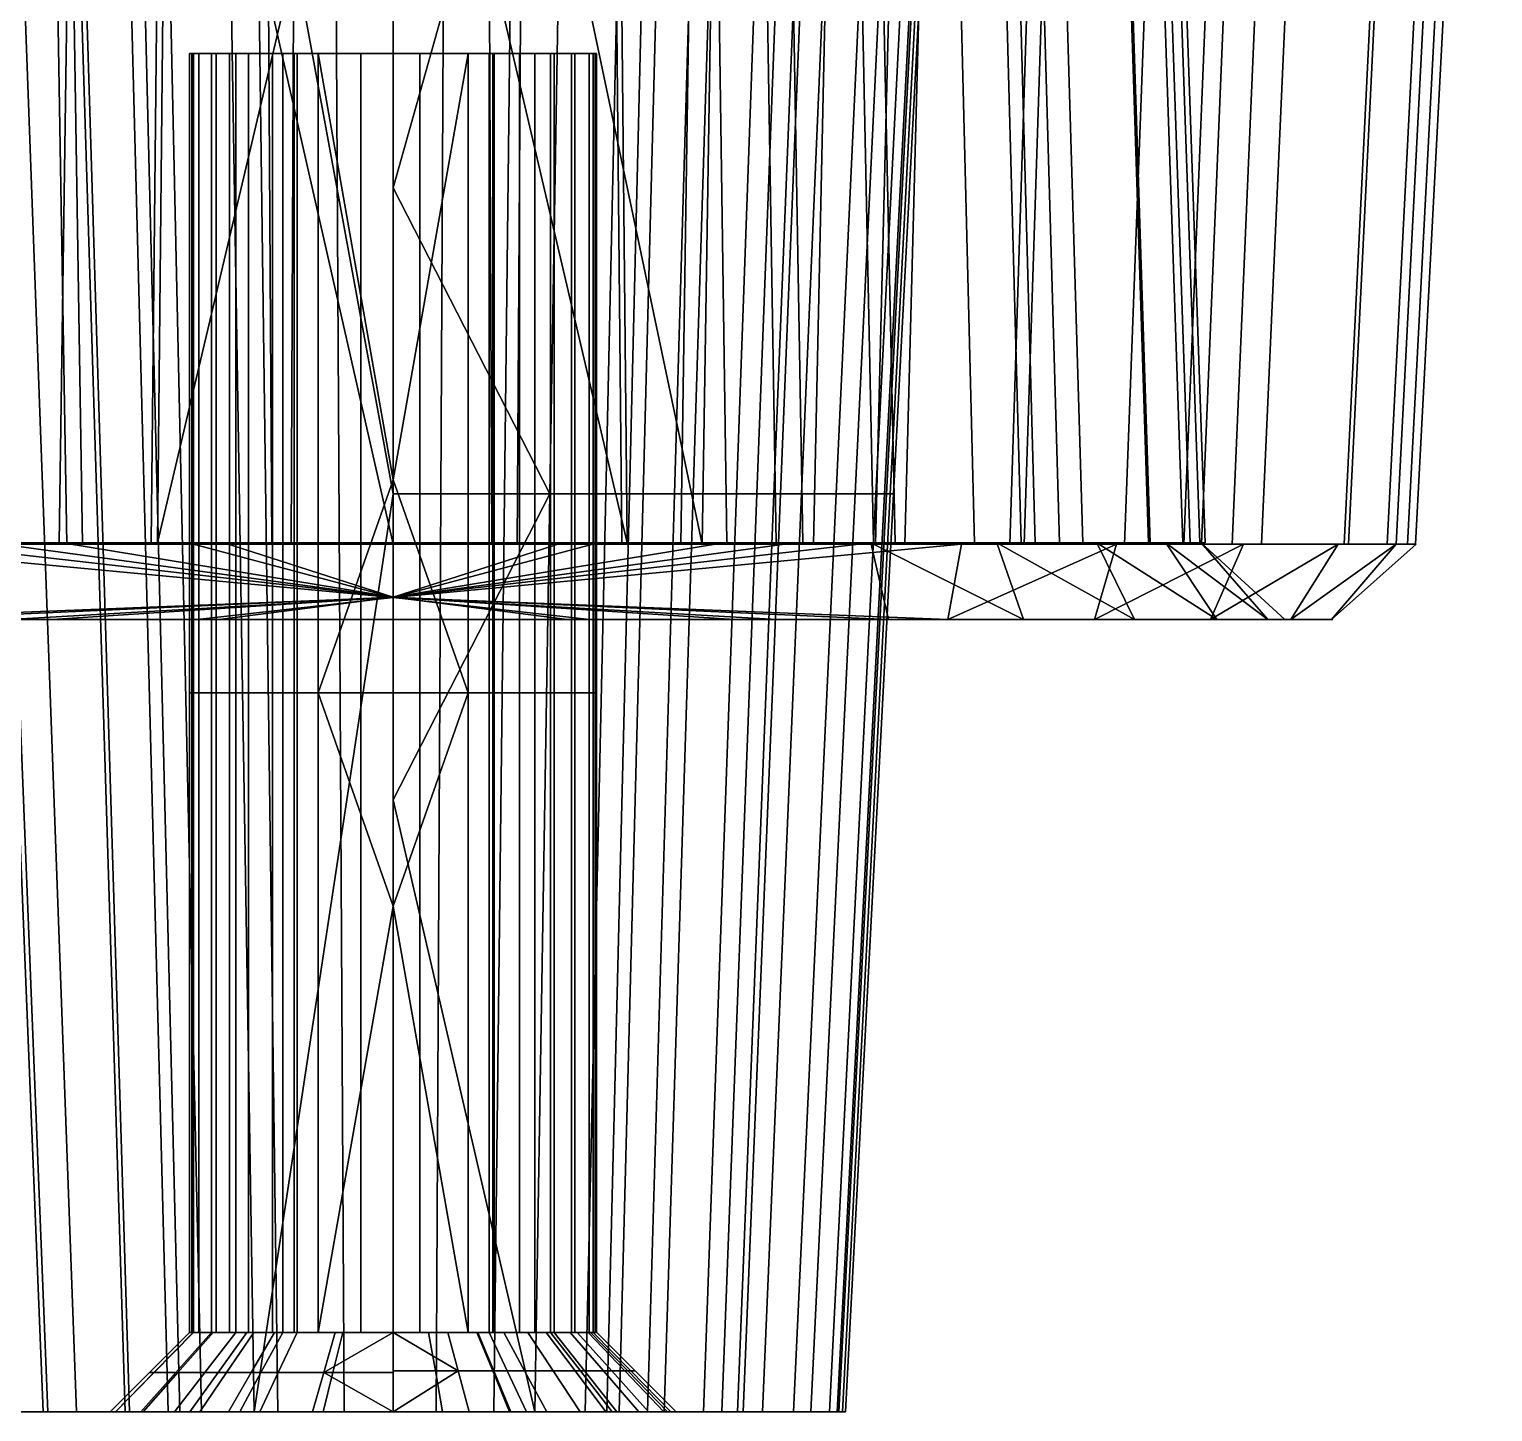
# Model space of a CAD drawing. Header units: millimetres. Extents: x -9.7 to 9.7, y -7 to 14.3.
# Drawn here: x -3.21 to 9.71, y -7 to 5.21 of the extents above; entities that cross this region are included whole.
import ezdxf

# ---------------------------------------------------------------- set-up
doc = ezdxf.new("R2010")
doc.units = ezdxf.units.MM
doc.header["$MEASUREMENT"] = 0
doc.layers.add('IGES LEVEL 0', color=9, linetype='Continuous')

msp = doc.modelspace()

# ---------------------------------------------------------------- linework, layer by layer
at = {"layer": 'IGES LEVEL 0'}
for points in [[(-3.101, 13.66, 9.208), (-2.883, 0.663, 8.562), (-5.537, 0.663, 7.139), (-5.955, 13.66, 7.677)], [(-4.182, 13.66, -8.77), (-3.889, 0.663, -8.155), (-2.745, 0.663, -8.608), (-2.952, 13.66, -9.257)], [(-1.152, 13.66, 9.647), (-1.071, 0.663, 8.971), (-2.883, 0.663, 8.562), (-3.101, 13.66, 9.208)], [(0, 0.663, -9.035), (0, 13.66, -9.716), (-2.952, 13.66, -9.257)], [(-2.745, 0.663, -8.608), (0, 0.663, -9.035), (-2.952, 13.66, -9.257)], [(0, 13.66, 9.716), (0, 0.663, 9.035), (-1.071, 0.663, 8.971), (-1.152, 13.66, 9.647)], [(1.177, 13.66, 9.644), (1.095, 0.663, 8.968), (0, 0.663, 9.035), (0, 13.66, 9.716)], [(0, 13.66, -9.716), (0, 0.663, -9.035), (2.728, 0.663, -8.613)], [(2.934, 13.66, -9.262), (0, 13.66, -9.716), (2.728, 0.663, -8.613)], [(2.734, 13.66, 9.323), (2.542, 0.663, 8.67), (1.095, 0.663, 8.968), (1.177, 13.66, 9.644)], [(5.858, 13.66, 7.751), (5.448, 0.663, 7.208), (2.542, 0.663, 8.67), (2.734, 13.66, 9.323)], [(2.934, 13.66, -9.262), (2.728, 0.663, -8.613), (3.712, 0.663, -8.237), (3.992, 13.66, -8.858)], [(3.992, 13.66, -8.858), (3.712, 0.663, -8.237), (4.259, 0.663, -7.968), (4.58, 13.66, -8.569)], [(4.58, 13.66, -8.569), (4.259, 0.663, -7.968), (4.521, 0.663, -7.822), (4.861, 13.66, -8.412)], [(4.861, 13.66, -8.412), (4.521, 0.663, -7.822), (5.574, 0.663, -7.11), (5.994, 13.66, -7.646)], [(6.947, 13.66, 6.793), (6.46, 0.663, 6.317), (5.448, 0.663, 7.208), (5.858, 13.66, 7.751)], [(5.994, 13.66, -7.646), (5.574, 0.663, -7.11), (7.41, 0.663, -5.17), (7.968, 13.66, -5.559)], [(7.51, 13.66, 6.164), (6.984, 0.663, 5.732), (6.46, 0.663, 6.317), (6.947, 13.66, 6.793)], [(7.679, 13.66, 5.953), (7.14, 0.663, 5.535), (6.984, 0.663, 5.732), (7.51, 13.66, 6.164)], [(8.249, 13.66, 5.133), (7.671, 0.663, 4.773), (7.14, 0.663, 5.535), (7.679, 13.66, 5.953)], [(7.968, 13.66, -5.559), (7.41, 0.663, -5.17), (8.439, 0.663, -3.226), (9.076, 13.66, -3.469)], [(9.035, 13.66, 3.574), (8.401, 0.663, 3.324), (7.671, 0.663, 4.773), (8.249, 13.66, 5.133)], [(9.713, 13.66, 0.245), (9.032, 0.663, 0.228), (8.401, 0.663, 3.324), (9.035, 13.66, 3.574)], [(9.076, 13.66, -3.469), (8.439, 0.663, -3.226), (8.781, 0.663, -2.124), (9.443, 13.66, -2.284)], [(9.443, 13.66, -2.284), (8.781, 0.663, -2.124), (8.861, 0.663, -1.763), (9.529, 13.66, -1.895)], [(9.529, 13.66, -1.895), (8.861, 0.663, -1.763), (8.961, 0.663, -1.151), (9.637, 13.66, -1.238)], [(9.637, 13.66, -1.238), (8.961, 0.663, -1.151), (9.032, 0.663, 0.228), (9.713, 13.66, 0.245)], [(-2.138, 0.676, -6.851), (-2.046, 9.508, -6.556), (-4.125, 9.508, -5.491), (-4.31, 0.676, -5.738)], [(-3.383, 0.676, 6.329), (-3.238, 9.508, 6.057), (-2.824, 9.508, 6.26), (-2.951, 0.676, 6.542)], [(-2.951, 0.676, 6.542), (-2.824, 9.508, 6.26), (-1.993, 9.508, 6.572), (-2.083, 0.676, 6.868)], [(-0.902, 0.676, -7.119), (-0.863, 9.508, -6.813), (-2.046, 9.508, -6.556), (-2.138, 0.676, -6.851)], [(0, 9.508, 6.868), (0, 0.676, 7.176), (-2.083, 0.676, 6.868)], [(-1.993, 9.508, 6.572), (0, 9.508, 6.868), (-2.083, 0.676, 6.868)], [(0, 0.676, -7.176), (0, 9.508, -6.868), (-0.863, 9.508, -6.813), (-0.902, 0.676, -7.119)], [(0.87, 0.676, -7.124), (0.832, 9.508, -6.817), (0, 9.508, -6.868), (0, 0.676, -7.176)], [(0, 0.676, 7.176), (0, 9.508, 6.868), (2.067, 0.676, 6.872)], [(0, 9.508, 6.868), (1.978, 9.508, 6.577), (2.067, 0.676, 6.872)], [(2.019, 0.676, -6.886), (1.933, 9.508, -6.59), (0.832, 9.508, -6.817), (0.87, 0.676, -7.124)], [(4.242, 0.676, -5.789), (4.059, 9.508, -5.54), (1.933, 9.508, -6.59), (2.019, 0.676, -6.886)], [(2.067, 0.676, 6.872), (1.978, 9.508, 6.577), (2.822, 9.508, 6.262), (2.948, 0.676, 6.543)], [(2.948, 0.676, 6.543), (2.822, 9.508, 6.262), (3.238, 9.508, 6.057), (3.383, 0.676, 6.329)], [(3.383, 0.676, 6.329), (3.238, 9.508, 6.057), (3.464, 9.508, 5.931), (3.619, 0.676, 6.197)], [(3.619, 0.676, 6.197), (3.464, 9.508, 5.931), (4.245, 9.508, 5.399), (4.435, 0.676, 5.642)], [(5.134, 0.676, -5.014), (4.914, 9.508, -4.798), (4.059, 9.508, -5.54), (4.242, 0.676, -5.789)], [(4.435, 0.676, 5.642), (4.245, 9.508, 5.399), (5.633, 9.508, 3.93), (5.885, 0.676, 4.106)], [(5.547, 0.676, -4.553), (5.309, 9.508, -4.357), (4.914, 9.508, -4.798), (5.134, 0.676, -5.014)], [(5.672, 0.676, -4.397), (5.428, 9.508, -4.208), (5.309, 9.508, -4.357), (5.547, 0.676, -4.553)], [(6.093, 0.676, -3.791), (5.831, 9.508, -3.628), (5.428, 9.508, -4.208), (5.672, 0.676, -4.397)], [(5.885, 0.676, 4.106), (5.633, 9.508, 3.93), (6.4, 9.508, 2.493), (6.687, 0.676, 2.604)], [(6.673, 0.676, -2.64), (6.386, 9.508, -2.527), (5.831, 9.508, -3.628), (6.093, 0.676, -3.791)], [(7.174, 0.676, -0.171), (6.866, 9.508, -0.164), (6.386, 9.508, -2.527), (6.673, 0.676, -2.64)], [(6.687, 0.676, 2.604), (6.4, 9.508, 2.493), (6.675, 9.508, 1.615), (6.975, 0.676, 1.687)], [(6.975, 0.676, 1.687), (6.675, 9.508, 1.615), (6.736, 9.508, 1.34), (7.039, 0.676, 1.4)], [(7.039, 0.676, 1.4), (6.736, 9.508, 1.34), (6.818, 9.508, 0.825), (7.124, 0.676, 0.862)], [(7.124, 0.676, 0.862), (6.818, 9.508, 0.825), (6.866, 9.508, -0.164), (7.174, 0.676, -0.171)], [(-4.429, 9.22, -1.976), (-3.653, -7, -1.63), (-2.797, -7, -2.859), (-3.392, 9.22, -3.467)], [(-3.749, 9.22, 3.077), (-3.092, -7, 2.538), (-3.315, -7, 2.239), (-4.019, 9.22, 2.714)], [(-3.698, 9.22, 3.138), (-3.05, -7, 2.588), (-3.092, -7, 2.538), (-3.749, 9.22, 3.077)], [(-3.392, 9.22, 3.466), (-2.798, -7, 2.859), (-3.05, -7, 2.588), (-3.698, 9.22, 3.138)], [(-3.392, 9.22, -3.467), (-2.797, -7, -2.859), (-2.329, -7, -3.252), (-2.824, 9.22, -3.943)], [(-2.871, 9.22, 3.909), (-2.368, -7, 3.224), (-2.798, -7, 2.859), (-3.392, 9.22, 3.466)], [(-1.234, 9.22, 4.69), (-1.018, -7, 3.868), (-2.368, -7, 3.224), (-2.871, 9.22, 3.909)], [(-2.824, 9.22, -3.943), (-2.329, -7, -3.252), (-1.988, -7, -3.471), (-2.411, 9.22, -4.209)], [(-2.411, 9.22, -4.209), (-1.988, -7, -3.471), (-1.886, -7, -3.528), (-2.286, 9.22, -4.277)], [(-2.286, 9.22, -4.277), (-1.886, -7, -3.528), (-1.692, -7, -3.625), (-2.051, 9.22, -4.395)], [(-2.051, 9.22, -4.395), (-1.692, -7, -3.625), (-1.229, -7, -3.806), (-1.491, 9.22, -4.615)], [(0, 1.11, -4.425), (0, 9.22, -4.85), (-1.491, 9.22, -4.615)], [(-1.491, 9.22, -4.615), (-1.229, -7, -3.806), (0, 1.11, -4.425)], [(-0.525, 9.22, 4.822), (-0.433, -7, 3.976), (-1.018, -7, 3.868), (-1.234, 9.22, 4.69)], [(0, 9.22, 4.85), (0, -7, 4), (-0.433, -7, 3.976), (-0.525, 9.22, 4.822)], [(0.461, 9.22, 4.828), (0.421, 1.11, 4.405), (0, 1.11, 4.425), (0, 9.22, 4.85)], [(0, 9.22, -4.85), (0, 3.813, -4.567), (1.518, 9.22, -4.606)], [(1.385, 1.11, -4.203), (1.518, 9.22, -4.606), (0, 3.813, -4.567)], [(1.077, 9.22, 4.729), (0.982, 1.11, 4.315), (0.421, 1.11, 4.405), (0.461, 9.22, 4.828)], [(2.722, 9.22, 4.014), (2.484, 1.11, 3.662), (0.982, 1.11, 4.315), (1.077, 9.22, 4.729)], [(1.518, 9.22, -4.606), (1.385, 1.11, -4.203), (1.877, 1.11, -4.007), (2.057, 9.22, -4.392)], [(2.057, 9.22, -4.392), (1.877, 1.11, -4.007), (2.086, 1.11, -3.903), (2.286, 9.22, -4.277)], [(2.286, 9.22, -4.277), (2.086, 1.11, -3.903), (2.207, 1.11, -3.836), (2.419, 9.22, -4.204)], [(2.419, 9.22, -4.204), (2.207, 1.11, -3.836), (2.65, 1.11, -3.544), (2.904, 9.22, -3.884)], [(3.324, 9.22, 3.532), (3.033, 1.11, 3.222), (2.484, 1.11, 3.662), (2.722, 9.22, 4.014)], [(2.904, 9.22, -3.884), (2.65, 1.11, -3.544), (3.212, 1.11, -3.044), (3.521, 9.22, -3.336)], [(3.686, 9.22, 3.152), (3.363, 1.11, 2.876), (3.033, 1.11, 3.222), (3.324, 9.22, 3.532)], [(3.521, 9.22, -3.336), (3.212, 1.11, -3.044), (4.08, 1.11, -1.714), (4.472, 9.22, -1.878)], [(3.749, 9.22, 3.077), (3.421, 1.11, 2.807), (3.363, 1.11, 2.876), (3.686, 9.22, 3.152)], [(3.954, 9.22, 2.809), (3.607, 1.11, 2.563), (3.421, 1.11, 2.807), (3.749, 9.22, 3.077)], [(4.289, 9.22, 2.265), (3.913, 1.11, 2.066), (3.607, 1.11, 2.563), (3.954, 9.22, 2.809)], [(4.812, 9.22, 0.608), (4.39, 1.11, 0.555), (3.913, 1.11, 2.066), (4.289, 9.22, 2.265)], [(4.472, 9.22, -1.878), (4.08, 1.11, -1.714), (4.264, 1.11, -1.181), (4.674, 9.22, -1.295)], [(4.674, 9.22, -1.295), (4.264, 1.11, -1.181), (4.34, 1.11, -0.863), (4.757, 9.22, -0.946)], [(4.757, 9.22, -0.946), (4.34, 1.11, -0.863), (4.357, 1.11, -0.775), (4.775, 9.22, -0.849)], [(4.775, 9.22, -0.849), (4.357, 1.11, -0.775), (4.42, 1.11, -0.214), (4.844, 9.22, -0.235)], [(4.844, 9.22, -0.235), (4.42, 1.11, -0.214), (4.39, 1.11, 0.555), (4.812, 9.22, 0.608)], [(-1.799, -0.65, -0.049), (-1.799, 5, -0.049), (-1.778, 5, 0.279), (-1.778, -0.65, 0.279)], [(-1.606, -0.65, -0.812), (-1.606, 5, -0.812), (-1.799, 5, -0.049), (-1.799, -0.65, -0.049)], [(-1.712, 5, 0.556), (-1.79, 5, 0.188), (-1.301, 5, 0.26)], [(-1.79, 5, 0.188), (-1.79, 5, -0.188), (-1.301, 5, -0.26)], [(-1.79, 5, -0.188), (-1.712, 5, -0.556), (-1.301, 5, -0.26)], [(-1.301, 5, -0.26), (-1.301, 5, 0.26), (-1.79, 5, 0.188)], [(-1.778, -0.65, 0.279), (-1.778, 5, 0.279), (-1.765, 5, 0.351), (-1.765, -0.65, 0.351)], [(-1.765, -0.65, 0.351), (-1.765, 5, 0.351), (-1.716, 5, 0.543), (-1.716, -0.65, 0.543)], [(-1.716, -0.65, 0.543), (-1.716, 5, 0.543), (-1.564, 5, 0.891), (-1.564, -0.65, 0.891)], [(-1.559, 5, 0.9), (-1.712, 5, 0.556), (-1.301, 5, 0.781)], [(-1.712, 5, -0.556), (-1.559, 5, -0.9), (-1.301, 5, -0.781)], [(-1.301, 5, 0.26), (-1.301, 5, 0.781), (-1.712, 5, 0.556)], [(-1.301, 5, -0.781), (-1.301, 5, -0.26), (-1.712, 5, -0.556)], [(-1.446, -0.65, -1.071), (-1.446, 5, -1.071), (-1.606, 5, -0.812), (-1.606, -0.65, -0.812)], [(-1.564, -0.65, 0.891), (-1.564, 5, 0.891), (-1.065, 5, 1.451), (-1.065, -0.65, 1.451)], [(-1.338, 5, 1.204), (-1.559, 5, 0.9), (-1.301, 5, 0.781)], [(-1.559, 5, -0.9), (-1.338, 5, -1.204), (-1.301, 5, -0.781)], [(-1.391, -0.65, -1.142), (-1.391, 5, -1.142), (-1.446, 5, -1.071), (-1.446, -0.65, -1.071)], [(-1.277, -0.65, -1.269), (-1.277, 5, -1.269), (-1.391, 5, -1.142), (-1.391, -0.65, -1.142)], [(-1.058, 5, 1.456), (-1.338, 5, 1.204), (-0.781, 5, 1.301)], [(-1.338, 5, -1.204), (-1.058, 5, -1.456), (-0.781, 5, -1.301)], [(-0.781, 5, 0.781), (-0.781, 5, 1.301), (-1.338, 5, 1.204)], [(-1.301, 5, 0.781), (-0.781, 5, 0.781), (-1.338, 5, 1.204)], [(-1.301, 5, -0.781), (-1.338, 5, -1.204), (-0.781, 5, -1.301)], [(-0.781, 5, 0.26), (-0.781, 5, 0.781), (-1.301, 5, 0.781), (-1.301, 5, 0.26)], [(-0.781, 5, -0.26), (-0.781, 5, 0.26), (-1.301, 5, 0.26), (-1.301, 5, -0.26)], [(-0.781, 5, -0.781), (-0.781, 5, -0.26), (-1.301, 5, -0.26), (-1.301, 5, -0.781)], [(-0.781, 5, -0.781), (-1.301, 5, -0.781), (-0.781, 5, -1.301)], [(-0.976, -0.65, -1.512), (-0.976, 5, -1.512), (-1.277, 5, -1.269), (-1.277, -0.65, -1.269)], [(-1.065, -0.65, 1.451), (-1.065, 5, 1.451), (-0.874, 5, 1.573), (-0.874, -0.65, 1.573)], [(-0.732, 5, 1.644), (-1.058, 5, 1.456), (-0.781, 5, 1.301)], [(-1.058, 5, -1.456), (-0.732, 5, -1.644), (-0.781, 5, -1.301)], [(-0.286, -0.65, -1.777), (-0.286, 5, -1.777), (-0.976, 5, -1.512), (-0.976, -0.65, -1.512)], [(-0.874, -0.65, 1.573), (-0.874, 5, 1.573), (-0.849, 5, 1.587), (-0.849, -0.65, 1.587)], [(-0.849, -0.65, 1.587), (-0.849, 5, 1.587), (-0.663, 5, 1.674), (-0.663, -0.65, 1.674)], [(-0.26, 5, 0.781), (-0.26, 5, 1.301), (-0.781, 5, 1.301), (-0.781, 5, 0.781)], [(-0.26, 5, 0.26), (-0.26, 5, 0.781), (-0.781, 5, 0.781), (-0.781, 5, 0.26)], [(-0.26, 5, -0.26), (-0.26, 5, 0.26), (-0.781, 5, 0.26), (-0.781, 5, -0.26)], [(-0.26, 5, -0.781), (-0.26, 5, -0.26), (-0.781, 5, -0.26), (-0.781, 5, -0.781)], [(-0.26, 5, -1.301), (-0.26, 5, -0.781), (-0.781, 5, -0.781), (-0.781, 5, -1.301)], [(-0.781, 5, 1.301), (-0.26, 5, 1.301), (-0.732, 5, 1.644)], [(-0.26, 5, -1.301), (-0.781, 5, -1.301), (-0.732, 5, -1.644)], [(-0.374, 5, 1.761), (-0.732, 5, 1.644), (-0.26, 5, 1.301)], [(-0.732, 5, -1.644), (-0.374, 5, -1.761), (-0.26, 5, -1.301)], [(0, 5, 1.8), (0, 1.233, 1.8), (-0.663, 5, 1.674)], [(-0.663, -0.65, 1.674), (-0.663, 5, 1.674), (0, 1.233, 1.8)], [(0, 5, 1.8), (-0.374, 5, 1.761), (-0.26, 5, 1.301)], [(-0.374, 5, -1.761), (0, 5, -1.8), (-0.26, 5, -1.301)], [(0, -0.65, -1.8), (0, 5, -1.8), (-0.286, 5, -1.777), (-0.286, -0.65, -1.777)], [(0.26, 5, 0.781), (0.26, 5, 1.301), (-0.26, 5, 1.301), (-0.26, 5, 0.781)], [(0.26, 5, 0.26), (0.26, 5, 0.781), (-0.26, 5, 0.781), (-0.26, 5, 0.26)], [(0.26, 5, -0.26), (0.26, 5, 0.26), (-0.26, 5, 0.26), (-0.26, 5, -0.26)], [(0.26, 5, -0.781), (0.26, 5, -0.26), (-0.26, 5, -0.26), (-0.26, 5, -0.781)], [(0.26, 5, -1.301), (0.26, 5, -0.781), (-0.26, 5, -0.781), (-0.26, 5, -1.301)], [(-0.26, 5, 1.301), (0.26, 5, 1.301), (0, 5, 1.8)], [(0.26, 5, -1.301), (-0.26, 5, -1.301), (0, 5, -1.8)], [(0, 5, -1.8), (0.374, 5, -1.761), (0.26, 5, -1.301)], [(0.374, 5, 1.761), (0, 5, 1.8), (0.26, 5, 1.301)], [(0.234, -0.65, -1.785), (0.234, 5, -1.785), (0, 5, -1.8), (0, -0.65, -1.8)], [(0, 1.233, 1.8), (0, 5, 1.8), (0.662, 5, 1.674)], [(0.662, 5, 1.674), (0.662, -0.65, 1.674), (0, 1.233, 1.8)], [(0.88, -0.65, -1.57), (0.88, 5, -1.57), (0.234, 5, -1.785), (0.234, -0.65, -1.785)], [(0.781, 5, 0.781), (0.781, 5, 1.301), (0.26, 5, 1.301), (0.26, 5, 0.781)], [(0.781, 5, 0.26), (0.781, 5, 0.781), (0.26, 5, 0.781), (0.26, 5, 0.26)], [(0.781, 5, -0.26), (0.781, 5, 0.26), (0.26, 5, 0.26), (0.26, 5, -0.26)], [(0.781, 5, -0.781), (0.781, 5, -0.26), (0.26, 5, -0.26), (0.26, 5, -0.781)], [(0.781, 5, -1.301), (0.781, 5, -0.781), (0.26, 5, -0.781), (0.26, 5, -1.301)], [(0.374, 5, -1.761), (0.732, 5, -1.644), (0.26, 5, -1.301)], [(0.732, 5, 1.644), (0.374, 5, 1.761), (0.26, 5, 1.301)], [(0.26, 5, 1.301), (0.781, 5, 1.301), (0.732, 5, 1.644)], [(0.781, 5, -1.301), (0.26, 5, -1.301), (0.732, 5, -1.644)], [(0.662, -0.65, 1.674), (0.662, 5, 1.674), (0.849, 5, 1.587), (0.849, -0.65, 1.587)], [(0.732, 5, -1.644), (1.058, 5, -1.456), (0.781, 5, -1.301)], [(1.058, 5, 1.456), (0.732, 5, 1.644), (0.781, 5, 1.301)], [(1.301, 5, 0.26), (1.301, 5, 0.781), (0.781, 5, 0.781), (0.781, 5, 0.26)], [(1.301, 5, -0.26), (1.301, 5, 0.26), (0.781, 5, 0.26), (0.781, 5, -0.26)], [(1.301, 5, -0.781), (1.301, 5, -0.26), (0.781, 5, -0.26), (0.781, 5, -0.781)], [(1.058, 5, -1.456), (1.338, 5, -1.204), (0.781, 5, -1.301)], [(1.338, 5, 1.204), (1.058, 5, 1.456), (0.781, 5, 1.301)], [(0.781, 5, 1.301), (0.781, 5, 0.781), (1.338, 5, 1.204)], [(0.781, 5, 0.781), (1.301, 5, 0.781), (1.338, 5, 1.204)], [(1.301, 5, -0.781), (0.781, 5, -0.781), (1.338, 5, -1.204)], [(0.781, 5, -0.781), (0.781, 5, -1.301), (1.338, 5, -1.204)], [(0.849, -0.65, 1.587), (0.849, 5, 1.587), (0.892, 5, 1.563), (0.892, -0.65, 1.563)], [(1.251, -0.65, -1.294), (1.251, 5, -1.294), (0.88, 5, -1.57), (0.88, -0.65, -1.57)], [(0.892, -0.65, 1.563), (0.892, 5, 1.563), (1.115, 5, 1.413), (1.115, -0.65, 1.413)], [(1.115, -0.65, 1.413), (1.115, 5, 1.413), (1.605, 5, 0.816), (1.605, -0.65, 0.816)], [(1.391, -0.65, -1.142), (1.391, 5, -1.142), (1.251, 5, -1.294), (1.251, -0.65, -1.294)], [(1.338, 5, -1.204), (1.559, 5, -0.9), (1.301, 5, -0.781)], [(1.559, 5, -0.9), (1.712, 5, -0.556), (1.301, 5, -0.781)], [(1.712, 5, -0.556), (1.79, 5, -0.188), (1.301, 5, -0.26)], [(1.79, 5, -0.188), (1.79, 5, 0.188), (1.301, 5, 0.26)], [(1.79, 5, 0.188), (1.712, 5, 0.556), (1.301, 5, 0.26)], [(1.712, 5, 0.556), (1.559, 5, 0.9), (1.301, 5, 0.781)], [(1.559, 5, 0.9), (1.338, 5, 1.204), (1.301, 5, 0.781)], [(1.301, 5, 0.781), (1.301, 5, 0.26), (1.712, 5, 0.556)], [(1.301, 5, 0.26), (1.301, 5, -0.26), (1.79, 5, -0.188)], [(1.301, 5, -0.26), (1.301, 5, -0.781), (1.712, 5, -0.556)], [(1.423, -0.65, -1.103), (1.423, 5, -1.103), (1.391, 5, -1.142), (1.391, -0.65, -1.142)], [(1.576, -0.65, -0.869), (1.576, 5, -0.869), (1.423, 5, -1.103), (1.423, -0.65, -1.103)], [(1.796, -0.65, -0.116), (1.796, 5, -0.116), (1.576, 5, -0.869), (1.576, -0.65, -0.869)], [(1.605, -0.65, 0.816), (1.605, 5, 0.816), (1.73, 5, 0.497), (1.73, -0.65, 0.497)], [(1.73, -0.65, 0.497), (1.73, 5, 0.497), (1.765, 5, 0.351), (1.765, -0.65, 0.351)], [(1.765, -0.65, 0.351), (1.765, 5, 0.351), (1.785, 5, 0.232), (1.785, -0.65, 0.232)], [(1.785, -0.65, 0.232), (1.785, 5, 0.232), (1.796, 5, -0.116), (1.796, -0.65, -0.116)], [(0, 3.813, -4.567), (0, -1.593, -4.283), (1.385, 1.11, -4.203)], [(0, 1.233, 1.8), (0, -2.533, 1.8), (-0.663, -0.65, 1.674)], [(0, -2.533, 1.8), (0, 1.233, 1.8), (0.662, -0.65, 1.674)], [(0, -7, -4), (0, 1.11, -4.425), (-1.229, -7, -3.806)], [(0.421, 1.11, 4.405), (0.38, -7, 3.982), (0, -7, 4), (0, 1.11, 4.425)], [(1.252, -7, -3.799), (1.385, 1.11, -4.203), (0, -1.593, -4.283)], [(0.982, 1.11, 4.315), (0.888, -7, 3.9), (0.38, -7, 3.982), (0.421, 1.11, 4.405)], [(2.484, 1.11, 3.662), (2.245, -7, 3.31), (0.888, -7, 3.9), (0.982, 1.11, 4.315)], [(1.385, 1.11, -4.203), (1.252, -7, -3.799), (1.696, -7, -3.622), (1.877, 1.11, -4.007)], [(1.877, 1.11, -4.007), (1.696, -7, -3.622), (1.886, -7, -3.528), (2.086, 1.11, -3.903)], [(2.086, 1.11, -3.903), (1.886, -7, -3.528), (1.995, -7, -3.467), (2.207, 1.11, -3.836)], [(2.207, 1.11, -3.836), (1.995, -7, -3.467), (2.395, -7, -3.203), (2.65, 1.11, -3.544)], [(3.033, 1.11, 3.222), (2.742, -7, 2.913), (2.245, -7, 3.31), (2.484, 1.11, 3.662)], [(2.65, 1.11, -3.544), (2.395, -7, -3.203), (2.904, -7, -2.751), (3.212, 1.11, -3.044)], [(3.363, 1.11, 2.876), (3.04, -7, 2.6), (2.742, -7, 2.913), (3.033, 1.11, 3.222)], [(3.212, 1.11, -3.044), (2.904, -7, -2.751), (3.688, -7, -1.549), (4.08, 1.11, -1.714)], [(3.421, 1.11, 2.807), (3.092, -7, 2.538), (3.04, -7, 2.6), (3.363, 1.11, 2.876)], [(3.607, 1.11, 2.563), (3.261, -7, 2.316), (3.092, -7, 2.538), (3.421, 1.11, 2.807)], [(3.913, 1.11, 2.066), (3.537, -7, 1.868), (3.261, -7, 2.316), (3.607, 1.11, 2.563)], [(4.39, 1.11, 0.555), (3.968, -7, 0.502), (3.537, -7, 1.868), (3.913, 1.11, 2.066)], [(4.08, 1.11, -1.714), (3.688, -7, -1.549), (3.855, -7, -1.068), (4.264, 1.11, -1.181)], [(4.264, 1.11, -1.181), (3.855, -7, -1.068), (3.923, -7, -0.78), (4.34, 1.11, -0.863)], [(4.34, 1.11, -0.863), (3.923, -7, -0.78), (3.938, -7, -0.701), (4.357, 1.11, -0.775)], [(4.357, 1.11, -0.775), (3.938, -7, -0.701), (3.995, -7, -0.194), (4.42, 1.11, -0.214)], [(4.42, 1.11, -0.214), (3.995, -7, -0.194), (3.968, -7, 0.502), (4.39, 1.11, 0.555)], [(-3.457, 0.663, 8.347), (-5.019, 0.663, 7.512), (0, 0.192, 8.818)], [(-5.019, 0.663, -7.512), (-3.457, 0.663, -8.347), (0, 0.192, -8.818)], [(0, 0.192, -8.818), (-4.9, 0, -6.744), (-5.019, 0.663, -7.512)], [(-4.9, 0, 6.744), (0, 0.192, 8.818), (-5.019, 0.663, 7.512)], [(0, 0.196, -7.39), (-4.218, 0.676, -5.806), (-4.376, 0, -6.549)], [(-4.218, 0.676, 5.806), (0, 0.196, 7.39), (-4.376, 0, 6.549)], [(-2.919, 0.676, -6.556), (-4.218, 0.676, -5.806), (0, 0.196, -7.39)], [(-4.218, 0.676, 5.806), (-2.919, 0.676, 6.556), (0, 0.196, 7.39)], [(-1.763, 0.663, 8.861), (-3.457, 0.663, 8.347), (0, 0.192, 8.818)], [(-3.457, 0.663, -8.347), (-1.763, 0.663, -8.861), (0, 0.192, -8.818)], [(-1.492, 0.676, -7.02), (-2.919, 0.676, -6.556), (0, 0.196, -7.39)], [(-2.919, 0.676, 6.556), (-1.492, 0.676, 7.02), (0, 0.196, 7.39)], [(0, 0.663, -9.035), (0, 0.192, -8.818), (-1.763, 0.663, -8.861)], [(0, 0.192, 8.818), (0, 0.663, 9.035), (-1.763, 0.663, 8.861)], [(0, 0.196, -7.39), (0, 0.676, -7.176), (-1.492, 0.676, -7.02)], [(-1.492, 0.676, 7.02), (0, 0.676, 7.176), (0, 0.196, 7.39)], [(0, 0.676, 7.176), (1.492, 0.676, 7.02), (0, 0.196, 7.39)], [(1.492, 0.676, 7.02), (2.919, 0.676, 6.556), (0, 0.196, 7.39)], [(2.919, 0.676, 6.556), (4.218, 0.676, 5.806), (0, 0.196, 7.39)], [(4.218, 0.676, -5.806), (2.919, 0.676, -6.556), (0, 0.196, -7.39)], [(2.919, 0.676, -6.556), (1.492, 0.676, -7.02), (0, 0.196, -7.39)], [(1.492, 0.676, -7.02), (0, 0.676, -7.176), (0, 0.196, -7.39)], [(0, 0.196, 7.39), (4.218, 0.676, 5.806), (4.376, 0, 6.549)], [(4.218, 0.676, -5.806), (0, 0.196, -7.39), (4.376, 0, -6.549)], [(0, 0.192, -8.818), (0, 0.663, -9.035), (1.763, 0.663, -8.861)], [(1.763, 0.663, -8.861), (3.457, 0.663, -8.347), (0, 0.192, -8.818)], [(3.457, 0.663, -8.347), (5.019, 0.663, -7.512), (0, 0.192, -8.818)], [(5.019, 0.663, 7.512), (3.457, 0.663, 8.347), (0, 0.192, 8.818)], [(3.457, 0.663, 8.347), (1.763, 0.663, 8.861), (0, 0.192, 8.818)], [(1.763, 0.663, 8.861), (0, 0.663, 9.035), (0, 0.192, 8.818)], [(0, 0.192, 8.818), (4.9, 0, 6.744), (5.019, 0.663, 7.512)], [(4.9, 0, -6.744), (0, 0.192, -8.818), (5.019, 0.663, -7.512)], [(4.218, 0.676, 5.806), (5.333, 0.676, 4.802), (5.569, 0, 5.569)], [(5.333, 0.676, -4.802), (4.218, 0.676, -5.806), (5.569, 0, -5.569)], [(4.376, 0, -6.549), (5.569, 0, -5.569), (4.218, 0.676, -5.806)], [(5.569, 0, 5.569), (4.376, 0, 6.549), (4.218, 0.676, 5.806)], [(4.9, 0, 6.744), (6.195, 0, 5.578), (6.389, 0.663, 6.389)], [(6.195, 0, -5.578), (4.9, 0, -6.744), (6.389, 0.663, -6.389)], [(5.019, 0.663, -7.512), (6.389, 0.663, -6.389), (4.9, 0, -6.744)], [(6.389, 0.663, 6.389), (5.019, 0.663, 7.512), (4.9, 0, 6.744)], [(5.333, 0.676, 4.802), (6.215, 0.676, 3.588), (6.549, 0, 4.376)], [(6.215, 0.676, -3.588), (5.333, 0.676, -4.802), (6.549, 0, -4.376)], [(5.569, 0, -5.569), (6.549, 0, -4.376), (5.333, 0.676, -4.802)], [(6.549, 0, 4.376), (5.569, 0, 5.569), (5.333, 0.676, 4.802)], [(6.195, 0, 5.578), (7.219, 0, 4.168), (7.512, 0.663, 5.019)], [(7.219, 0, -4.168), (6.195, 0, -5.578), (7.512, 0.663, -5.019)], [(6.389, 0.663, -6.389), (7.512, 0.663, -5.019), (6.195, 0, -5.578)], [(7.512, 0.663, 5.019), (6.389, 0.663, 6.389), (6.195, 0, 5.578)], [(6.215, 0.676, 3.588), (6.825, 0.676, 2.218), (7.276, 0, 3.014)], [(6.825, 0.676, -2.218), (6.215, 0.676, -3.588), (7.276, 0, -3.014)], [(6.549, 0, -4.376), (7.276, 0, -3.014), (6.215, 0.676, -3.588)], [(7.276, 0, 3.014), (6.549, 0, 4.376), (6.215, 0.676, 3.588)], [(6.825, 0.676, 2.218), (7.137, 0.676, 0.75), (7.725, 0, 1.537)], [(7.137, 0.676, -0.75), (6.825, 0.676, -2.218), (7.725, 0, -1.537)], [(7.276, 0, -3.014), (7.725, 0, -1.537), (6.825, 0.676, -2.218)], [(7.725, 0, 1.537), (7.276, 0, 3.014), (6.825, 0.676, 2.218)], [(7.137, 0.676, 0.75), (7.137, 0.676, -0.75), (7.876, 0)], [(7.725, 0, -1.537), (7.876, 0), (7.137, 0.676, -0.75)], [(7.876, 0), (7.725, 0, 1.537), (7.137, 0.676, 0.75)], [(7.219, 0, 4.168), (7.928, 0, 2.576), (8.347, 0.663, 3.457)], [(7.928, 0, -2.576), (7.219, 0, -4.168), (8.347, 0.663, -3.457)], [(7.512, 0.663, -5.019), (8.347, 0.663, -3.457), (7.219, 0, -4.168)], [(8.347, 0.663, 3.457), (7.512, 0.663, 5.019), (7.219, 0, 4.168)], [(7.928, 0, 2.576), (8.29, 0, 0.871), (8.861, 0.663, 1.763)], [(8.29, 0, -0.871), (7.928, 0, -2.576), (8.861, 0.663, -1.763)], [(8.347, 0.663, -3.457), (8.861, 0.663, -1.763), (7.928, 0, -2.576)], [(8.861, 0.663, 1.763), (8.347, 0.663, 3.457), (7.928, 0, 2.576)], [(8.29, 0, 0.871), (8.29, 0, -0.871), (9.035, 0.663)], [(8.861, 0.663, -1.763), (9.035, 0.663), (8.29, 0, -0.871)], [(9.035, 0.663), (8.861, 0.663, 1.763), (8.29, 0, 0.871)], [(-3.39, 0, -7.615), (-4.9, 0, -6.744), (0, 0.192, -8.818)], [(-4.9, 0, 6.744), (-3.39, 0, 7.615), (0, 0.192, 8.818)], [(-3.014, 0, 7.276), (-4.376, 0, 6.549), (0, 0.196, 7.39)], [(-4.376, 0, -6.549), (-3.014, 0, -7.276), (0, 0.196, -7.39)], [(-1.733, 0, -8.154), (-3.39, 0, -7.615), (0, 0.192, -8.818)], [(-3.39, 0, 7.615), (-1.733, 0, 8.154), (0, 0.192, 8.818)], [(-1.537, 0, 7.725), (-3.014, 0, 7.276), (0, 0.196, 7.39)], [(-3.014, 0, -7.276), (-1.537, 0, -7.725), (0, 0.196, -7.39)], [(0, 0.192, -8.818), (0, 0, -8.336), (-1.733, 0, -8.154)], [(-1.733, 0, 8.154), (0, 0, 8.336), (0, 0.192, 8.818)], [(0, 0, -7.876), (0, 0.196, -7.39), (-1.537, 0, -7.725)], [(0, 0.196, 7.39), (0, 0, 7.876), (-1.537, 0, 7.725)], [(0, 0.196, -7.39), (0, 0, -7.876), (1.537, 0, -7.725)], [(1.537, 0, -7.725), (3.014, 0, -7.276), (0, 0.196, -7.39)], [(3.014, 0, -7.276), (4.376, 0, -6.549), (0, 0.196, -7.39)], [(4.376, 0, 6.549), (3.014, 0, 7.276), (0, 0.196, 7.39)], [(3.014, 0, 7.276), (1.537, 0, 7.725), (0, 0.196, 7.39)], [(1.537, 0, 7.725), (0, 0, 7.876), (0, 0.196, 7.39)], [(0, 0, 8.336), (1.733, 0, 8.154), (0, 0.192, 8.818)], [(1.733, 0, 8.154), (3.39, 0, 7.615), (0, 0.192, 8.818)], [(3.39, 0, 7.615), (4.9, 0, 6.744), (0, 0.192, 8.818)], [(4.9, 0, -6.744), (3.39, 0, -7.615), (0, 0.192, -8.818)], [(3.39, 0, -7.615), (1.733, 0, -8.154), (0, 0.192, -8.818)], [(1.733, 0, -8.154), (0, 0, -8.336), (0, 0.192, -8.818)], [(-3.011, 0, -7.773), (-4.388, 0, -7.087), (-3.014, 0, -7.276)], [(-4.388, 0, 7.087), (-3.011, 0, 7.773), (-3.014, 0, 7.276)], [(-3.014, 0, 7.276), (-4.376, 0, 6.549), (-4.388, 0, 7.087)], [(-4.376, 0, -6.549), (-3.014, 0, -7.276), (-4.388, 0, -7.087)], [(-1.537, 0, 7.725), (-3.014, 0, 7.276), (-3.011, 0, 7.773)], [(-3.014, 0, -7.276), (-1.537, 0, -7.725), (-3.011, 0, -7.773)], [(-1.532, 0, -8.194), (-3.011, 0, -7.773), (-1.537, 0, -7.725)], [(-3.011, 0, 7.773), (-1.532, 0, 8.194), (-1.537, 0, 7.725)], [(0, 0, 7.876), (-1.537, 0, 7.725), (-1.532, 0, 8.194)], [(-1.537, 0, -7.725), (0, 0, -7.876), (-1.532, 0, -8.194)], [(0, 0, -8.336), (-1.532, 0, -8.194), (0, 0, -7.876)], [(-1.532, 0, 8.194), (0, 0, 8.336), (0, 0, 7.876)], [(0, 0, 8.336), (1.532, 0, 8.194), (0, 0, 7.876)], [(1.532, 0, -8.194), (0, 0, -8.336), (0, 0, -7.876)], [(0, 0, -7.876), (1.537, 0, -7.725), (1.532, 0, -8.194)], [(1.537, 0, 7.725), (0, 0, 7.876), (1.532, 0, 8.194)], [(1.532, 0, 8.194), (3.011, 0, 7.773), (1.537, 0, 7.725)], [(3.011, 0, -7.773), (1.532, 0, -8.194), (1.537, 0, -7.725)], [(1.537, 0, -7.725), (3.014, 0, -7.276), (3.011, 0, -7.773)], [(3.014, 0, 7.276), (1.537, 0, 7.725), (3.011, 0, 7.773)], [(3.011, 0, 7.773), (4.388, 0, 7.087), (3.014, 0, 7.276)], [(4.388, 0, -7.087), (3.011, 0, -7.773), (3.014, 0, -7.276)], [(3.014, 0, -7.276), (4.376, 0, -6.549), (4.388, 0, -7.087)], [(4.376, 0, 6.549), (3.014, 0, 7.276), (4.388, 0, 7.087)], [(4.388, 0, 7.087), (5.616, 0, 6.16), (4.376, 0, 6.549)], [(5.616, 0, -6.16), (4.388, 0, -7.087), (4.376, 0, -6.549)], [(4.376, 0, -6.549), (5.569, 0, -5.569), (5.616, 0, -6.16)], [(5.569, 0, 5.569), (4.376, 0, 6.549), (5.616, 0, 6.16)], [(5.616, 0, 6.16), (6.652, 0, 5.023), (5.569, 0, 5.569)], [(6.652, 0, -5.023), (5.616, 0, -6.16), (5.569, 0, -5.569)], [(5.569, 0, -5.569), (6.549, 0, -4.376), (6.652, 0, -5.023)], [(6.549, 0, 4.376), (5.569, 0, 5.569), (6.652, 0, 5.023)], [(6.652, 0, 5.023), (7.462, 0, 3.716), (6.549, 0, 4.376)], [(7.462, 0, -3.716), (6.652, 0, -5.023), (6.549, 0, -4.376)], [(6.549, 0, -4.376), (7.276, 0, -3.014), (7.462, 0, -3.716)], [(7.276, 0, 3.014), (6.549, 0, 4.376), (7.462, 0, 3.716)], [(7.462, 0, 3.716), (8.018, 0, 2.281), (7.276, 0, 3.014)], [(8.018, 0, -2.281), (7.462, 0, -3.716), (7.276, 0, -3.014)], [(7.276, 0, -3.014), (7.725, 0, -1.537), (8.018, 0, -2.281)], [(7.725, 0, 1.537), (7.276, 0, 3.014), (8.018, 0, 2.281)], [(8.018, 0, 2.281), (8.3, 0, 0.769), (7.725, 0, 1.537)], [(8.3, 0, -0.769), (8.018, 0, -2.281), (7.725, 0, -1.537)], [(7.725, 0, -1.537), (7.876, 0), (8.3, 0, -0.769)], [(7.876, 0), (7.725, 0, 1.537), (8.3, 0, 0.769)], [(8.3, 0, 0.769), (8.3, 0, -0.769), (7.876, 0)], [(-1.799, -6.3, -0.049), (-1.799, -0.65, -0.049), (-1.778, -0.65, 0.279), (-1.778, -6.3, 0.279)], [(-1.606, -6.3, -0.812), (-1.606, -0.65, -0.812), (-1.799, -0.65, -0.049), (-1.799, -6.3, -0.049)], [(-1.778, -6.3, 0.279), (-1.778, -0.65, 0.279), (-1.765, -0.65, 0.351), (-1.765, -6.3, 0.351)], [(-1.765, -6.3, 0.351), (-1.765, -0.65, 0.351), (-1.716, -0.65, 0.543), (-1.716, -6.3, 0.543)], [(-1.716, -6.3, 0.543), (-1.716, -0.65, 0.543), (-1.564, -0.65, 0.891), (-1.564, -6.3, 0.891)], [(-1.446, -6.3, -1.071), (-1.446, -0.65, -1.071), (-1.606, -0.65, -0.812), (-1.606, -6.3, -0.812)], [(-1.564, -6.3, 0.891), (-1.564, -0.65, 0.891), (-1.065, -0.65, 1.451), (-1.065, -6.3, 1.451)], [(-1.391, -6.3, -1.142), (-1.391, -0.65, -1.142), (-1.446, -0.65, -1.071), (-1.446, -6.3, -1.071)], [(-1.277, -6.3, -1.269), (-1.277, -0.65, -1.269), (-1.391, -0.65, -1.142), (-1.391, -6.3, -1.142)], [(-0.976, -6.3, -1.512), (-0.976, -0.65, -1.512), (-1.277, -0.65, -1.269), (-1.277, -6.3, -1.269)], [(-1.065, -6.3, 1.451), (-1.065, -0.65, 1.451), (-0.874, -0.65, 1.573), (-0.874, -6.3, 1.573)], [(-0.286, -6.3, -1.777), (-0.286, -0.65, -1.777), (-0.976, -0.65, -1.512), (-0.976, -6.3, -1.512)], [(-0.874, -6.3, 1.573), (-0.874, -0.65, 1.573), (-0.849, -0.65, 1.587), (-0.849, -6.3, 1.587)], [(-0.849, -6.3, 1.587), (-0.849, -0.65, 1.587), (-0.663, -0.65, 1.674), (-0.663, -6.3, 1.674)], [(-0.663, -6.3, 1.674), (-0.663, -0.65, 1.674), (0, -2.533, 1.8)], [(0, -6.3, -1.8), (0, -0.65, -1.8), (-0.286, -0.65, -1.777), (-0.286, -6.3, -1.777)], [(0.234, -6.3, -1.785), (0.234, -0.65, -1.785), (0, -0.65, -1.8), (0, -6.3, -1.8)], [(0.662, -0.65, 1.674), (0.662, -6.3, 1.674), (0, -2.533, 1.8)], [(0.88, -6.3, -1.57), (0.88, -0.65, -1.57), (0.234, -0.65, -1.785), (0.234, -6.3, -1.785)], [(0.662, -6.3, 1.674), (0.662, -0.65, 1.674), (0.849, -0.65, 1.587), (0.849, -6.3, 1.587)], [(0.849, -6.3, 1.587), (0.849, -0.65, 1.587), (0.892, -0.65, 1.563), (0.892, -6.3, 1.563)], [(1.251, -6.3, -1.294), (1.251, -0.65, -1.294), (0.88, -0.65, -1.57), (0.88, -6.3, -1.57)], [(0.892, -6.3, 1.563), (0.892, -0.65, 1.563), (1.115, -0.65, 1.413), (1.115, -6.3, 1.413)], [(1.115, -6.3, 1.413), (1.115, -0.65, 1.413), (1.605, -0.65, 0.816), (1.605, -6.3, 0.816)], [(1.391, -6.3, -1.142), (1.391, -0.65, -1.142), (1.251, -0.65, -1.294), (1.251, -6.3, -1.294)], [(1.423, -6.3, -1.103), (1.423, -0.65, -1.103), (1.391, -0.65, -1.142), (1.391, -6.3, -1.142)], [(1.576, -6.3, -0.869), (1.576, -0.65, -0.869), (1.423, -0.65, -1.103), (1.423, -6.3, -1.103)], [(1.796, -6.3, -0.116), (1.796, -0.65, -0.116), (1.576, -0.65, -0.869), (1.576, -6.3, -0.869)], [(1.605, -6.3, 0.816), (1.605, -0.65, 0.816), (1.73, -0.65, 0.497), (1.73, -6.3, 0.497)], [(1.73, -6.3, 0.497), (1.73, -0.65, 0.497), (1.765, -0.65, 0.351), (1.765, -6.3, 0.351)], [(1.765, -6.3, 0.351), (1.765, -0.65, 0.351), (1.785, -0.65, 0.232), (1.785, -6.3, 0.232)], [(1.785, -6.3, 0.232), (1.785, -0.65, 0.232), (1.796, -0.65, -0.116), (1.796, -6.3, -0.116)], [(0, -1.593, -4.283), (0, -7, -4), (1.252, -7, -3.799)], [(0, -2.533, 1.8), (0, -6.3, 1.8), (-0.663, -6.3, 1.674)], [(0, -6.3, 1.8), (0, -2.533, 1.8), (0.662, -6.3, 1.674)], [(-2.153, -6.654, 0.059), (-1.799, -6.3, 0.05), (-1.765, -6.3, 0.351), (-2.112, -6.654, 0.42)], [(-2.113, -6.654, -0.415), (-1.766, -6.3, -0.347), (-1.799, -6.3, 0.05), (-2.153, -6.654, 0.059)], [(-1.903, -6.654, -1.008), (-1.591, -6.3, -0.842), (-1.766, -6.3, -0.347), (-2.113, -6.654, -0.415)], [(-2.112, -6.654, 0.42), (-1.765, -6.3, 0.351), (-1.605, -6.3, 0.814), (-1.921, -6.654, 0.974)], [(-1.921, -6.654, 0.974), (-1.605, -6.3, 0.814), (-1.293, -6.3, 1.252), (-1.547, -6.654, 1.498)], [(-1.665, -6.654, -1.366), (-1.391, -6.3, -1.142), (-1.591, -6.3, -0.842), (-1.903, -6.654, -1.008)], [(-1.473, -6.654, -1.572), (-1.231, -6.3, -1.313), (-1.391, -6.3, -1.142), (-1.665, -6.654, -1.366)], [(-1.547, -6.654, 1.498), (-1.293, -6.3, 1.252), (-1.048, -6.3, 1.463), (-1.254, -6.654, 1.751)], [(-1.168, -6.654, -1.81), (-0.976, -6.3, -1.512), (-1.231, -6.3, -1.313), (-1.473, -6.654, -1.572)], [(-1.254, -6.654, 1.751), (-1.048, -6.3, 1.463), (-0.849, -6.3, 1.587), (-1.015, -6.654, 1.899)], [(-0.534, -6.654, -2.087), (-0.446, -6.3, -1.744), (-0.976, -6.3, -1.512), (-1.168, -6.654, -1.81)], [(-1.015, -6.654, 1.899), (-0.849, -6.3, 1.587), (-0.514, -6.3, 1.725), (-0.614, -6.654, 2.064)], [(0, -6.3, 1.8), (0, -7, 2.5), (-0.614, -6.654, 2.064)], [(-0.514, -6.3, 1.725), (0, -6.3, 1.8), (-0.614, -6.654, 2.064)], [(0, -6.654, -2.154), (0, -6.3, -1.8), (-0.446, -6.3, -1.744), (-0.534, -6.654, -2.087)], [(0.373, -6.639, -2.107), (0.313, -6.3, -1.772), (0, -6.3, -1.8), (0, -6.639, -2.139)], [(0, -7, 2.5), (0, -6.3, 1.8), (0.574, -6.639, 2.061)], [(0, -6.3, 1.8), (0.483, -6.3, 1.734), (0.574, -6.639, 2.061)], [(0.889, -6.639, -1.946), (0.748, -6.3, -1.637), (0.313, -6.3, -1.772), (0.373, -6.639, -2.107)], [(0.574, -6.639, 2.061), (0.483, -6.3, 1.734), (0.74, -6.3, 1.641), (0.879, -6.639, 1.95)], [(0.879, -6.639, 1.95), (0.74, -6.3, 1.641), (0.849, -6.3, 1.587), (1.008, -6.639, 1.887)], [(1.413, -6.639, -1.606), (1.189, -6.3, -1.351), (0.748, -6.3, -1.637), (0.889, -6.639, -1.946)], [(1.008, -6.639, 1.887), (0.849, -6.3, 1.587), (0.976, -6.3, 1.512), (1.16, -6.639, 1.798)], [(1.16, -6.639, 1.798), (0.976, -6.3, 1.512), (1.352, -6.3, 1.189), (1.606, -6.639, 1.413)], [(1.654, -6.639, -1.357), (1.391, -6.3, -1.142), (1.189, -6.3, -1.351), (1.413, -6.639, -1.606)], [(1.606, -6.639, 1.413), (1.352, -6.3, 1.189), (1.624, -6.3, 0.777), (1.93, -6.639, 0.924)], [(1.691, -6.639, -1.311), (1.423, -6.3, -1.103), (1.391, -6.3, -1.142), (1.654, -6.639, -1.357)], [(1.858, -6.639, -1.06), (1.563, -6.3, -0.892), (1.423, -6.3, -1.103), (1.691, -6.639, -1.311)], [(2.046, -6.639, -0.626), (1.721, -6.3, -0.527), (1.563, -6.3, -0.892), (1.858, -6.639, -1.06)], [(1.93, -6.639, 0.924), (1.624, -6.3, 0.777), (1.744, -6.3, 0.444), (2.073, -6.639, 0.528)], [(2.138, -6.639, 0.073), (1.799, -6.3, 0.062), (1.721, -6.3, -0.527), (2.046, -6.639, -0.626)], [(2.073, -6.639, 0.528), (1.744, -6.3, 0.444), (1.765, -6.3, 0.351), (2.098, -6.639, 0.417)], [(2.098, -6.639, 0.417), (1.765, -6.3, 0.351), (1.799, -6.3, 0.062), (2.138, -6.639, 0.073)], [(-2.499, -7, 0.069), (-2.153, -6.654, 0.059), (-2.112, -6.654, 0.42), (-2.452, -7, 0.488)], [(-2.453, -7, -0.482), (-2.113, -6.654, -0.415), (-2.153, -6.654, 0.059), (-2.499, -7, 0.069)], [(-2.209, -7, -1.17), (-1.903, -6.654, -1.008), (-2.113, -6.654, -0.415), (-2.453, -7, -0.482)], [(-2.452, -7, 0.488), (-2.112, -6.654, 0.42), (-1.921, -6.654, 0.974), (-2.23, -7, 1.13)], [(-2.23, -7, 1.13), (-1.921, -6.654, 0.974), (-1.547, -6.654, 1.498), (-1.796, -7, 1.739)], [(-1.933, -7, -1.586), (-1.665, -6.654, -1.366), (-1.903, -6.654, -1.008), (-2.209, -7, -1.17)], [(-1.709, -7, -1.824), (-1.473, -6.654, -1.572), (-1.665, -6.654, -1.366), (-1.933, -7, -1.586)], [(-1.796, -7, 1.739), (-1.547, -6.654, 1.498), (-1.254, -6.654, 1.751), (-1.456, -7, 2.033)], [(-1.356, -7, -2.101), (-1.168, -6.654, -1.81), (-1.473, -6.654, -1.572), (-1.709, -7, -1.824)], [(-1.456, -7, 2.033), (-1.254, -6.654, 1.751), (-1.015, -6.654, 1.899), (-1.178, -7, 2.205)], [(-0.619, -7, -2.422), (-0.534, -6.654, -2.087), (-1.168, -6.654, -1.81), (-1.356, -7, -2.101)], [(-1.178, -7, 2.205), (-1.015, -6.654, 1.899), (-0.614, -6.654, 2.064), (-0.713, -7, 2.396)], [(0, -7, 2.5), (-0.713, -7, 2.396), (-0.614, -6.654, 2.064)], [(0, -7, -2.5), (0, -6.654, -2.154), (-0.534, -6.654, -2.087), (-0.619, -7, -2.422)], [(0.435, -7, -2.462), (0.373, -6.639, -2.107), (0, -6.639, -2.139), (0, -7, -2.5)], [(0.671, -7, 2.408), (0, -7, 2.5), (0.574, -6.639, 2.061)], [(1.038, -7, -2.274), (0.889, -6.639, -1.946), (0.373, -6.639, -2.107), (0.435, -7, -2.462)], [(0.671, -7, 2.408), (0.574, -6.639, 2.061), (0.879, -6.639, 1.95), (1.027, -7, 2.279)], [(1.027, -7, 2.279), (0.879, -6.639, 1.95), (1.008, -6.639, 1.887), (1.178, -7, 2.205)], [(1.651, -7, -1.877), (1.413, -6.639, -1.606), (0.889, -6.639, -1.946), (1.038, -7, -2.274)], [(1.178, -7, 2.205), (1.008, -6.639, 1.887), (1.16, -6.639, 1.798), (1.356, -7, 2.101)], [(1.356, -7, 2.101), (1.16, -6.639, 1.798), (1.606, -6.639, 1.413), (1.877, -7, 1.651)], [(1.933, -7, -1.586), (1.654, -6.639, -1.357), (1.413, -6.639, -1.606), (1.651, -7, -1.877)], [(1.877, -7, 1.651), (1.606, -6.639, 1.413), (1.93, -6.639, 0.924), (2.255, -7, 1.079)], [(1.976, -7, -1.532), (1.691, -6.639, -1.311), (1.654, -6.639, -1.357), (1.933, -7, -1.586)], [(2.171, -7, -1.239), (1.858, -6.639, -1.06), (1.691, -6.639, -1.311), (1.976, -7, -1.532)], [(2.391, -7, -0.731), (2.046, -6.639, -0.626), (1.858, -6.639, -1.06), (2.171, -7, -1.239)], [(2.255, -7, 1.079), (1.93, -6.639, 0.924), (2.073, -6.639, 0.528), (2.423, -7, 0.617)], [(2.499, -7, 0.086), (2.138, -6.639, 0.073), (2.046, -6.639, -0.626), (2.391, -7, -0.731)], [(2.423, -7, 0.617), (2.073, -6.639, 0.528), (2.098, -6.639, 0.417), (2.452, -7, 0.488)], [(2.452, -7, 0.488), (2.098, -6.639, 0.417), (2.138, -6.639, 0.073), (2.499, -7, 0.086)], [(-3.847, -7, -1.095), (-3.983, -7, -0.369), (-2.475, -7, -0.356)], [(-3.983, -7, -0.369), (-3.983, -7, 0.369), (-2.475, -7, -0.356)], [(-2.475, -7, 0.356), (-2.475, -7, -0.356), (-3.983, -7, 0.369)], [(-3.983, -7, 0.369), (-3.581, -7, 1.783), (-2.475, -7, 0.356)], [(-3.192, -7, -2.411), (-3.581, -7, -1.783), (-3.847, -7, -1.095)], [(-2.475, -7, -0.356), (-2.274, -7, -1.039), (-3.847, -7, -1.095)], [(-3.192, -7, -2.411), (-3.847, -7, -1.095), (-2.274, -7, -1.039)], [(-3.581, -7, 1.783), (-3.192, -7, 2.411), (-2.274, -7, 1.039)], [(-2.274, -7, 1.039), (-2.475, -7, 0.356), (-3.581, -7, 1.783)], [(-2.695, -7, -2.956), (-3.192, -7, -2.411), (-1.889, -7, -1.637)], [(-3.192, -7, 2.411), (-2.695, -7, 2.956), (-1.889, -7, 1.637)], [(-1.889, -7, 1.637), (-2.274, -7, 1.039), (-3.192, -7, 2.411)], [(-2.274, -7, -1.039), (-1.889, -7, -1.637), (-3.192, -7, -2.411)], [(-2.106, -7, -3.401), (-2.695, -7, -2.956), (-1.352, -7, -2.103)], [(-2.695, -7, 2.956), (-2.106, -7, 3.401), (-1.352, -7, 2.103)], [(-1.352, -7, 2.103), (-1.889, -7, 1.637), (-2.695, -7, 2.956)], [(-1.889, -7, -1.637), (-1.352, -7, -2.103), (-2.695, -7, -2.956)], [(-1.445, -7, -3.73), (-2.106, -7, -3.401), (-1.352, -7, -2.103)], [(-2.106, -7, 3.401), (-1.445, -7, 3.73), (-1.352, -7, 2.103)], [(-0.735, -7, -3.932), (-1.445, -7, -3.73), (-0.704, -7, -2.399)], [(-1.445, -7, 3.73), (-0.735, -7, 3.932), (0, -7, 4)], [(-0.704, -7, 2.399), (-1.352, -7, 2.103), (-1.445, -7, 3.73)], [(-1.352, -7, -2.103), (-0.704, -7, -2.399), (-1.445, -7, -3.73)], [(-1.445, -7, 3.73), (0, -7, 4), (-0.704, -7, 2.399)], [(0, -7, -4), (-0.735, -7, -3.932), (0.735, -7, -3.932)], [(-0.704, -7, -2.399), (0, -7, -2.5), (-0.735, -7, -3.932)], [(0.735, -7, -3.932), (-0.735, -7, -3.932), (0, -7, -2.5)], [(0, -7, 2.5), (-0.704, -7, 2.399), (0, -7, 4)], [(0, -7, 4), (0.735, -7, 3.932), (0, -7, 2.5)], [(0, -7, -2.5), (0.704, -7, -2.399), (0.735, -7, -3.932)], [(0.704, -7, 2.399), (0, -7, 2.5), (0.735, -7, 3.932)], [(0.735, -7, 3.932), (1.445, -7, 3.73), (0.704, -7, 2.399)], [(1.445, -7, -3.73), (0.735, -7, -3.932), (0.704, -7, -2.399)], [(0.704, -7, -2.399), (1.352, -7, -2.103), (1.445, -7, -3.73)], [(1.352, -7, 2.103), (0.704, -7, 2.399), (1.445, -7, 3.73)], [(1.445, -7, 3.73), (2.106, -7, 3.401), (1.352, -7, 2.103)], [(2.106, -7, 3.401), (2.695, -7, 2.956), (1.352, -7, 2.103)], [(2.695, -7, -2.956), (2.106, -7, -3.401), (1.352, -7, -2.103)], [(2.106, -7, -3.401), (1.445, -7, -3.73), (1.352, -7, -2.103)], [(1.352, -7, -2.103), (1.889, -7, -1.637), (2.695, -7, -2.956)], [(1.889, -7, 1.637), (1.352, -7, 2.103), (2.695, -7, 2.956)], [(2.695, -7, 2.956), (3.192, -7, 2.411), (1.889, -7, 1.637)], [(3.192, -7, -2.411), (2.695, -7, -2.956), (1.889, -7, -1.637)], [(1.889, -7, -1.637), (2.274, -7, -1.039), (3.192, -7, -2.411)], [(2.274, -7, 1.039), (1.889, -7, 1.637), (3.192, -7, 2.411)], [(3.847, -7, -1.095), (3.581, -7, -1.783), (2.274, -7, -1.039)], [(3.581, -7, -1.783), (3.192, -7, -2.411), (2.274, -7, -1.039)], [(2.274, -7, -1.039), (2.475, -7, -0.356), (3.847, -7, -1.095)], [(2.475, -7, 0.356), (2.274, -7, 1.039), (3.847, -7, 1.095)], [(3.192, -7, 2.411), (3.847, -7, 1.095), (2.274, -7, 1.039)], [(3.847, -7, 1.095), (3.983, -7, 0.369), (2.475, -7, 0.356)], [(3.983, -7, 0.369), (3.983, -7, -0.369), (2.475, -7, -0.356)], [(3.983, -7, -0.369), (3.847, -7, -1.095), (2.475, -7, -0.356)], [(2.475, -7, -0.356), (2.475, -7, 0.356), (3.983, -7, 0.369)], [(3.192, -7, 2.411), (3.581, -7, 1.783), (3.847, -7, 1.095)]]:
    msp.add_3dface(points, dxfattribs=at)

doc.saveas('drawing.dxf')
